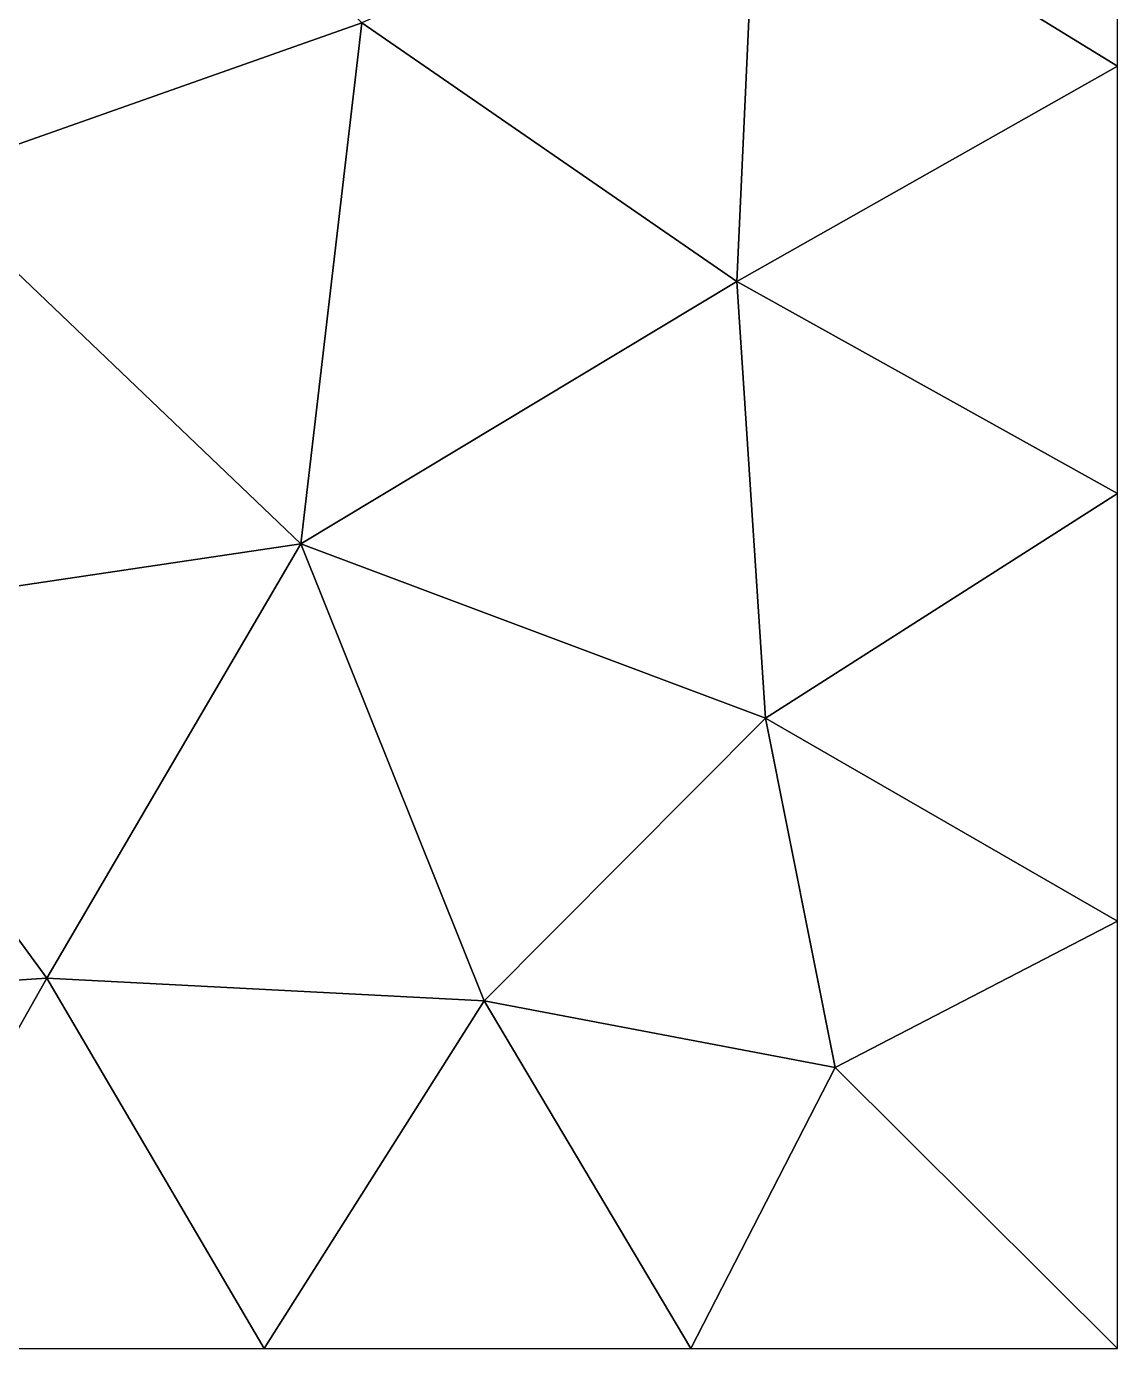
# Model space of a CAD drawing. Header units: metres. Extents: x 2 to 72, y -280 to 0.
# Drawn here: x 46.54 to 72.5, y -280 to -248.54 of the extents above; entities that cross this region are included whole.
import ezdxf

# ---------------------------------------------------------------- set-up
doc = ezdxf.new("R2010")
doc.units = ezdxf.units.M

msp = doc.modelspace()

# ---------------------------------------------------------------- linework, layer by layer
at = {"layer": 'layer', "color": 0}
for points in [[(72.5, -249.482), (72.5, -239.31), (63.9142, -244.208)], [(43.9771, -252.171), (54.5179, -248.454), (46.0496, -239.666)], [(63.4405, -254.611), (63.9142, -244.208), (54.5179, -248.454)], [(63.4405, -254.611), (72.5, -249.482), (63.9142, -244.208)], [(53.0666, -260.847), (54.5179, -248.454), (43.9771, -252.171)], [(53.0666, -260.847), (63.4405, -254.611), (54.5179, -248.454)], [(72.5, -259.655), (72.5, -249.482), (63.4405, -254.611)], [(40.7963, -262.674), (53.0666, -260.847), (43.9771, -252.171)], [(64.1238, -265.001), (63.4405, -254.611), (53.0666, -260.847)], [(64.1238, -265.001), (72.5, -259.655), (63.4405, -254.611)], [(72.5, -269.827), (72.5, -259.655), (64.1238, -265.001)], [(40.7963, -262.674), (47.0206, -271.186), (53.0666, -260.847)], [(47.0206, -271.186), (57.4272, -271.728), (53.0666, -260.847)], [(53.0666, -260.847), (57.4272, -271.728), (64.1238, -265.001)], [(36.5836, -271.865), (47.0206, -271.186), (40.7963, -262.674)], [(57.4272, -271.728), (65.7834, -273.315), (64.1238, -265.001)], [(65.7834, -273.315), (72.5, -269.827), (64.1238, -265.001)], [(72.5, -280), (72.5, -269.827), (65.7834, -273.315)], [(36.5836, -271.865), (42.0381, -280), (47.0206, -271.186)], [(42.0381, -280), (52.1921, -280), (47.0206, -271.186)], [(47.0206, -271.186), (52.1921, -280), (57.4272, -271.728)], [(52.1921, -280), (62.346, -280), (57.4272, -271.728)], [(57.4272, -271.728), (62.346, -280), (65.7834, -273.315)], [(62.346, -280), (72.5, -280), (65.7834, -273.315)]]:
    msp.add_3dface(points, dxfattribs=at)

doc.saveas('drawing.dxf')
